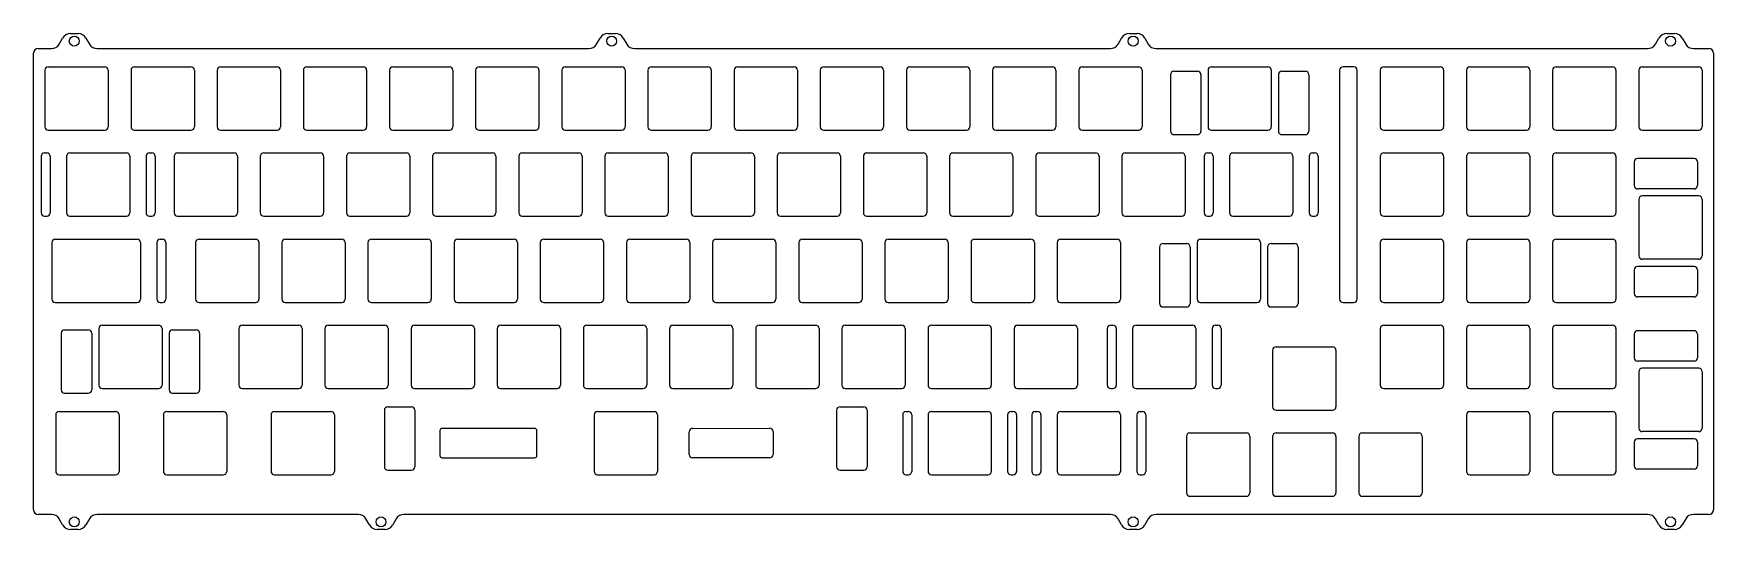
# Model space of a CAD drawing. Header units: millimetres. Extents: x 6 to 378, y -108 to 1.
import ezdxf

# ---------------------------------------------------------------- set-up
doc = ezdxf.new("R2010")
doc.units = ezdxf.units.MM
doc.header["$MEASUREMENT"] = 0

msp = doc.modelspace()

# ---------------------------------------------------------------- linework, layer by layer
for p, q in [((12.15, -0.92), (12.92, 0.41)), ((14.65, 1.41), (16.34, 1.41)), ((18.07, 0.41), (18.84, -0.92)), ((130.97, -0.92), (131.74, 0.41)), ((133.47, 1.41), (135.16, 1.41)), ((136.89, 0.41), (137.66, -0.92)), ((246.28, -0.92), (247.05, 0.41)), ((248.78, 1.41), (250.47, 1.41)), ((252.2, 0.41), (252.97, -0.92)), ((365.1, -0.92), (365.87, 0.41)), ((367.6, 1.41), (369.29, 1.41)), ((371.02, 0.41), (371.79, -0.92)), ((6.49, -103.89), (6.49, -2.92)), ((7.49, -1.92), (10.42, -1.92)), ((20.57, -1.92), (129.24, -1.92)), ((139.39, -1.92), (244.55, -1.92)), ((254.7, -1.92), (363.37, -1.92)), ((373.52, -1.92), (376.92, -1.92)), ((377.92, -2.92), (377.92, -103.89)), ((8.99, -6.68), (8.99, -19.18)), ((9.74, -5.93), (22.24, -5.93)), ((22.99, -6.68), (22.99, -19.18)), ((28.04, -6.68), (28.04, -19.18)), ((28.79, -5.93), (41.29, -5.93)), ((42.04, -6.68), (42.04, -19.18)), ((47.09, -6.68), (47.09, -19.18)), ((47.84, -5.93), (60.34, -5.93)), ((61.09, -6.68), (61.09, -19.18)), ((66.14, -6.68), (66.14, -19.18)), ((66.89, -5.93), (79.39, -5.93)), ((80.14, -6.68), (80.14, -19.18)), ((85.19, -6.68), (85.19, -19.18)), ((85.94, -5.93), (98.44, -5.93)), ((99.19, -6.68), (99.19, -19.18)), ((104.24, -6.68), (104.24, -19.18)), ((104.99, -5.93), (117.49, -5.93)), ((118.24, -6.68), (118.24, -19.18)), ((123.29, -6.68), (123.29, -19.18)), ((124.04, -5.93), (136.54, -5.93)), ((137.29, -6.68), (137.29, -19.18)), ((142.34, -6.68), (142.34, -19.18)), ((143.09, -5.93), (155.59, -5.93)), ((156.34, -6.68), (156.34, -19.18)), ((161.39, -6.68), (161.39, -19.18)), ((162.14, -5.93), (174.64, -5.93)), ((175.39, -6.68), (175.39, -19.18)), ((180.44, -6.68), (180.44, -19.18)), ((181.19, -5.93), (193.69, -5.93)), ((194.44, -6.68), (194.44, -19.18)), ((199.49, -6.68), (199.49, -19.18)), ((200.24, -5.93), (212.74, -5.93)), ((213.49, -6.68), (213.49, -19.18)), ((218.54, -6.68), (218.54, -19.18)), ((219.29, -5.93), (231.79, -5.93)), ((232.54, -6.68), (232.54, -19.18)), ((237.59, -6.68), (237.59, -19.18)), ((238.34, -5.93), (250.84, -5.93)), ((251.59, -6.68), (251.59, -19.18)), ((258.61, -6.93), (263.86, -6.93)), ((266.17, -6.68), (266.17, -19.18)), ((266.92, -5.93), (279.42, -5.93)), ((280.17, -6.68), (280.17, -19.18)), ((282.48, -6.93), (287.73, -6.93)), ((295.27, -6.68), (295.27, -57.28)), ((298.42, -5.93), (296.02, -5.93)), ((299.17, -57.28), (299.17, -6.68)), ((304.27, -6.68), (304.27, -19.18)), ((305.02, -5.93), (317.52, -5.93)), ((318.27, -6.68), (318.27, -19.18)), ((323.32, -6.68), (323.32, -19.18)), ((324.07, -5.93), (336.57, -5.93)), ((337.32, -6.68), (337.32, -19.18)), ((342.37, -6.68), (342.37, -19.18)), ((343.12, -5.93), (355.62, -5.93)), ((356.37, -6.68), (356.37, -19.18)), ((361.42, -6.68), (361.42, -19.18)), ((362.17, -5.93), (374.67, -5.93)), ((375.42, -6.68), (375.42, -19.18)), ((257.86, -7.68), (257.86, -20.18)), ((264.61, -7.68), (264.61, -20.18)), ((281.73, -7.68), (281.73, -20.18)), ((288.48, -7.68), (288.48, -20.18)), ((9.74, -19.93), (22.24, -19.93)), ((28.79, -19.93), (41.29, -19.93)), ((47.84, -19.93), (60.34, -19.93)), ((66.89, -19.93), (79.39, -19.93)), ((85.94, -19.93), (98.44, -19.93)), ((104.99, -19.93), (117.49, -19.93)), ((124.04, -19.93), (136.54, -19.93)), ((143.09, -19.93), (155.59, -19.93)), ((162.14, -19.93), (174.64, -19.93)), ((181.19, -19.93), (193.69, -19.93)), ((200.24, -19.93), (212.74, -19.93)), ((219.29, -19.93), (231.79, -19.93)), ((238.34, -19.93), (250.84, -19.93)), ((258.61, -20.93), (263.86, -20.93)), ((266.92, -19.93), (279.42, -19.93)), ((282.48, -20.93), (287.73, -20.93)), ((305.02, -19.93), (317.52, -19.93)), ((324.07, -19.93), (336.57, -19.93)), ((343.12, -19.93), (355.62, -19.93)), ((362.17, -19.93), (374.67, -19.93)), ((8.16, -25.73), (8.16, -38.23)), ((8.91, -24.98), (9.41, -24.98)), ((10.16, -25.73), (10.16, -38.23)), ((13.76, -25.73), (13.76, -38.23)), ((14.51, -24.98), (27.01, -24.98)), ((27.76, -25.73), (27.76, -38.23)), ((31.36, -25.73), (31.36, -38.23)), ((32.11, -24.98), (32.61, -24.98)), ((33.36, -25.73), (33.36, -38.23)), ((37.57, -25.73), (37.57, -38.23)), ((38.32, -24.98), (50.82, -24.98)), ((51.57, -25.73), (51.57, -38.23)), ((56.62, -25.73), (56.62, -38.23)), ((57.37, -24.98), (69.87, -24.98)), ((70.62, -25.73), (70.62, -38.23)), ((75.67, -25.73), (75.67, -38.23)), ((76.42, -24.98), (88.92, -24.98)), ((89.67, -25.73), (89.67, -38.23)), ((94.72, -25.73), (94.72, -38.23)), ((95.47, -24.98), (107.97, -24.98)), ((108.72, -25.73), (108.72, -38.23)), ((113.77, -25.73), (113.77, -38.23)), ((114.52, -24.98), (127.02, -24.98)), ((127.77, -25.73), (127.77, -38.23)), ((132.82, -25.73), (132.82, -38.23)), ((133.57, -24.98), (146.07, -24.98)), ((146.82, -25.73), (146.82, -38.23)), ((151.87, -25.73), (151.87, -38.23)), ((152.62, -24.98), (165.12, -24.98)), ((165.87, -25.73), (165.87, -38.23)), ((170.92, -25.73), (170.92, -38.23)), ((171.67, -24.98), (184.17, -24.98)), ((184.92, -25.73), (184.92, -38.23)), ((189.97, -25.73), (189.97, -38.23)), ((190.72, -24.98), (203.22, -24.98)), ((203.97, -25.73), (203.97, -38.23)), ((209.02, -25.73), (209.02, -38.23)), ((209.77, -24.98), (222.27, -24.98)), ((223.02, -25.73), (223.02, -38.23)), ((228.07, -25.73), (228.07, -38.23)), ((228.82, -24.98), (241.32, -24.98)), ((242.07, -25.73), (242.07, -38.23)), ((247.12, -25.73), (247.12, -38.23)), ((247.87, -24.98), (260.37, -24.98)), ((261.12, -25.73), (261.12, -38.23)), ((265.33, -25.73), (265.33, -38.23)), ((266.08, -24.98), (266.58, -24.98)), ((267.33, -25.73), (267.33, -38.23)), ((270.93, -25.73), (270.93, -38.23)), ((271.68, -24.98), (284.18, -24.98)), ((284.93, -25.73), (284.93, -38.23)), ((288.53, -25.73), (288.53, -38.23)), ((289.28, -24.98), (289.78, -24.98)), ((290.53, -25.73), (290.53, -38.23)), ((304.27, -25.73), (304.27, -38.23)), ((305.02, -24.98), (317.52, -24.98)), ((318.27, -25.73), (318.27, -38.23)), ((323.32, -25.73), (323.32, -38.23)), ((324.07, -24.98), (336.57, -24.98)), ((337.32, -25.73), (337.32, -38.23)), ((342.37, -25.73), (342.37, -38.23)), ((343.12, -24.98), (355.62, -24.98)), ((356.37, -25.73), (356.37, -38.23)), ((360.42, -26.94), (360.42, -32.19)), ((373.67, -26.19), (361.17, -26.19)), ((374.42, -26.94), (374.42, -32.19)), ((373.67, -32.94), (361.17, -32.94)), ((361.42, -35.25), (361.42, -47.75)), ((374.67, -34.5), (362.17, -34.5)), ((375.42, -35.25), (375.42, -47.75)), ((8.91, -38.98), (9.41, -38.98)), ((14.51, -38.98), (27.01, -38.98)), ((32.11, -38.98), (32.61, -38.98)), ((38.32, -38.98), (50.82, -38.98)), ((57.37, -38.98), (69.87, -38.98)), ((76.42, -38.98), (88.92, -38.98)), ((95.47, -38.98), (107.97, -38.98)), ((114.52, -38.98), (127.02, -38.98)), ((133.57, -38.98), (146.07, -38.98)), ((152.62, -38.98), (165.12, -38.98)), ((171.67, -38.98), (184.17, -38.98)), ((190.72, -38.98), (203.22, -38.98)), ((209.77, -38.98), (222.27, -38.98)), ((228.82, -38.98), (241.32, -38.98)), ((247.87, -38.98), (260.37, -38.98)), ((266.08, -38.98), (266.58, -38.98)), ((271.68, -38.98), (284.18, -38.98)), ((289.28, -38.98), (289.78, -38.98)), ((305.02, -38.98), (317.52, -38.98)), ((324.07, -38.98), (336.57, -38.98)), ((343.12, -38.98), (355.62, -38.98)), ((11.29, -44.03), (24.63, -44.03)), ((16.89, -44.03), (29.39, -44.03)), ((34.49, -44.03), (34.99, -44.03)), ((43.08, -44.03), (55.58, -44.03)), ((62.13, -44.03), (74.63, -44.03)), ((81.18, -44.03), (93.68, -44.03)), ((100.23, -44.03), (112.73, -44.03)), ((119.28, -44.03), (131.78, -44.03)), ((138.33, -44.03), (150.83, -44.03)), ((157.38, -44.03), (169.88, -44.03)), ((176.43, -44.03), (188.93, -44.03)), ((195.48, -44.03), (207.98, -44.03)), ((214.53, -44.03), (227.03, -44.03)), ((233.58, -44.03), (246.08, -44.03)), ((264.54, -44.03), (277.04, -44.03)), ((305.02, -44.03), (317.52, -44.03)), ((324.07, -44.03), (336.57, -44.03)), ((343.12, -44.03), (355.62, -44.03)), ((10.54, -44.78), (10.54, -57.28)), ((30.14, -44.78), (30.14, -57.28)), ((33.74, -44.78), (33.74, -57.28)), ((35.74, -44.78), (35.74, -57.28)), ((42.33, -44.78), (42.33, -57.28)), ((56.33, -44.78), (56.33, -57.28)), ((61.38, -44.78), (61.38, -57.28)), ((75.38, -44.78), (75.38, -57.28)), ((80.43, -44.78), (80.43, -57.28)), ((94.43, -44.78), (94.43, -57.28)), ((99.48, -44.78), (99.48, -57.28)), ((113.48, -44.78), (113.48, -57.28)), ((118.53, -44.78), (118.53, -57.28)), ((132.53, -44.78), (132.53, -57.28)), ((137.58, -44.78), (137.58, -57.28)), ((151.58, -44.78), (151.58, -57.28)), ((156.63, -44.78), (156.63, -57.28)), ((170.63, -44.78), (170.63, -57.28)), ((175.68, -44.78), (175.68, -57.28)), ((189.68, -44.78), (189.68, -57.28)), ((194.73, -44.78), (194.73, -57.28)), ((208.73, -44.78), (208.73, -57.28)), ((213.78, -44.78), (213.78, -57.28)), ((227.78, -44.78), (227.78, -57.28)), ((232.83, -44.78), (232.83, -57.28)), ((246.83, -44.78), (246.83, -57.28)), ((255.47, -45.78), (255.47, -58.28)), ((256.22, -45.03), (261.47, -45.03)), ((262.22, -45.78), (262.22, -58.28)), ((263.79, -44.78), (263.79, -57.28)), ((277.79, -44.78), (277.79, -57.28)), ((279.35, -45.78), (279.35, -58.28)), ((280.1, -45.03), (285.35, -45.03)), ((286.1, -45.78), (286.1, -58.28)), ((304.27, -44.78), (304.27, -57.28)), ((318.27, -44.78), (318.27, -57.28)), ((323.32, -44.78), (323.32, -57.28)), ((337.32, -44.78), (337.32, -57.28)), ((342.37, -44.78), (342.37, -57.28)), ((356.37, -44.78), (356.37, -57.28)), ((360.42, -50.82), (360.42, -56.07)), ((373.67, -50.07), (361.17, -50.07)), ((374.67, -48.5), (362.17, -48.5)), ((374.42, -50.82), (374.42, -56.07)), ((11.29, -58.03), (24.63, -58.03)), ((16.89, -58.03), (29.39, -58.03)), ((34.49, -58.03), (34.99, -58.03)), ((43.08, -58.03), (55.58, -58.03)), ((62.13, -58.03), (74.63, -58.03)), ((81.18, -58.03), (93.68, -58.03)), ((100.23, -58.03), (112.73, -58.03)), ((119.28, -58.03), (131.78, -58.03)), ((138.33, -58.03), (150.83, -58.03)), ((157.38, -58.03), (169.88, -58.03)), ((176.43, -58.03), (188.93, -58.03)), ((195.48, -58.03), (207.98, -58.03)), ((214.53, -58.03), (227.03, -58.03)), ((233.58, -58.03), (246.08, -58.03)), ((256.22, -59.03), (261.47, -59.03)), ((264.54, -58.03), (277.04, -58.03)), ((280.1, -59.03), (285.35, -59.03)), ((296.02, -58.03), (298.42, -58.03)), ((305.02, -58.03), (317.52, -58.03)), ((324.07, -58.03), (336.57, -58.03)), ((343.12, -58.03), (355.62, -58.03)), ((373.67, -56.82), (361.17, -56.82)), ((21.65, -63.08), (34.15, -63.08)), ((52.61, -63.08), (65.11, -63.08)), ((71.66, -63.08), (84.16, -63.08)), ((90.71, -63.08), (103.21, -63.08)), ((109.76, -63.08), (122.26, -63.08)), ((128.81, -63.08), (141.31, -63.08)), ((147.86, -63.08), (160.36, -63.08)), ((166.91, -63.08), (179.41, -63.08)), ((185.96, -63.08), (198.46, -63.08)), ((205.01, -63.08), (217.51, -63.08)), ((224.06, -63.08), (236.56, -63.08)), ((244.65, -63.08), (245.15, -63.08)), ((250.25, -63.08), (262.75, -63.08)), ((267.85, -63.08), (268.35, -63.08)), ((305.02, -63.08), (317.52, -63.08)), ((324.07, -63.08), (336.57, -63.08)), ((343.12, -63.08), (355.62, -63.08)), ((12.59, -64.83), (12.59, -77.33)), ((13.34, -64.08), (18.59, -64.08)), ((19.34, -64.83), (19.34, -77.33)), ((20.9, -63.83), (20.9, -76.33)), ((34.9, -63.83), (34.9, -76.33)), ((36.46, -64.83), (36.46, -77.33)), ((37.21, -64.08), (42.46, -64.08)), ((43.21, -64.83), (43.21, -77.33)), ((51.86, -63.83), (51.86, -76.33)), ((65.86, -63.83), (65.86, -76.33)), ((70.91, -63.83), (70.91, -76.33)), ((84.91, -63.83), (84.91, -76.33)), ((89.96, -63.83), (89.96, -76.33)), ((103.96, -63.83), (103.96, -76.33)), ((109.01, -63.83), (109.01, -76.33)), ((123.01, -63.83), (123.01, -76.33)), ((128.06, -63.83), (128.06, -76.33)), ((142.06, -63.83), (142.06, -76.33)), ((147.11, -63.83), (147.11, -76.33)), ((161.11, -63.83), (161.11, -76.33)), ((166.16, -63.83), (166.16, -76.33)), ((180.16, -63.83), (180.16, -76.33)), ((185.21, -63.83), (185.21, -76.33)), ((199.21, -63.83), (199.21, -76.33)), ((204.26, -63.83), (204.26, -76.33)), ((218.26, -63.83), (218.26, -76.33)), ((223.31, -63.83), (223.31, -76.33)), ((237.31, -63.83), (237.31, -76.33)), ((243.9, -63.83), (243.9, -76.33)), ((245.9, -63.83), (245.9, -76.33)), ((249.5, -63.83), (249.5, -76.33)), ((263.5, -63.83), (263.5, -76.33)), ((267.1, -63.83), (267.1, -76.33)), ((269.1, -63.83), (269.1, -76.33)), ((304.27, -63.83), (304.27, -76.33)), ((318.27, -63.83), (318.27, -76.33)), ((323.32, -63.83), (323.32, -76.33)), ((337.32, -63.83), (337.32, -76.33)), ((342.37, -63.83), (342.37, -76.33)), ((356.37, -63.83), (356.37, -76.33)), ((360.42, -65.04), (360.42, -70.29)), ((373.67, -64.29), (361.17, -64.29)), ((374.42, -65.04), (374.42, -70.29)), ((280.46, -68.59), (280.46, -81.09)), ((281.21, -67.84), (293.71, -67.84)), ((294.46, -68.59), (294.46, -81.09)), ((373.67, -71.04), (361.17, -71.04)), ((361.42, -73.35), (361.42, -85.85)), ((374.67, -72.6), (362.17, -72.6)), ((375.42, -73.35), (375.42, -85.85)), ((21.65, -77.08), (34.15, -77.08)), ((52.61, -77.08), (65.11, -77.08)), ((71.66, -77.08), (84.16, -77.08)), ((90.71, -77.08), (103.21, -77.08)), ((109.76, -77.08), (122.26, -77.08)), ((128.81, -77.08), (141.31, -77.08)), ((147.86, -77.08), (160.36, -77.08)), ((166.91, -77.08), (179.41, -77.08)), ((185.96, -77.08), (198.46, -77.08)), ((205.01, -77.08), (217.51, -77.08)), ((224.06, -77.08), (236.56, -77.08)), ((244.65, -77.08), (245.15, -77.08)), ((250.25, -77.08), (262.75, -77.08)), ((267.85, -77.08), (268.35, -77.08)), ((305.02, -77.08), (317.52, -77.08)), ((324.07, -77.08), (336.57, -77.08)), ((343.12, -77.08), (355.62, -77.08)), ((13.34, -78.08), (18.59, -78.08)), ((37.21, -78.08), (42.46, -78.08)), ((84.81, -81.13), (90.06, -81.13)), ((184.81, -81.13), (190.06, -81.13)), ((11.38, -82.88), (11.38, -95.38)), ((12.13, -82.13), (24.63, -82.13)), ((25.38, -82.88), (25.38, -95.38)), ((35.19, -82.88), (35.19, -95.38)), ((35.94, -82.13), (48.44, -82.13)), ((49.19, -82.88), (49.19, -95.38)), ((59, -82.88), (59, -95.38)), ((59.75, -82.13), (72.25, -82.13)), ((73, -82.88), (73, -95.38)), ((84.06, -81.88), (84.06, -94.38)), ((90.81, -81.88), (90.81, -94.38)), ((130.44, -82.88), (130.44, -95.38)), ((131.19, -82.13), (143.69, -82.13)), ((144.44, -82.88), (144.44, -95.38)), ((184.06, -81.88), (184.06, -94.38)), ((190.81, -81.88), (190.81, -94.38)), ((198.66, -82.88), (198.66, -95.38)), ((199.41, -82.13), (199.91, -82.13)), ((200.66, -82.88), (200.66, -95.38)), ((204.26, -82.88), (204.26, -95.38)), ((205.01, -82.13), (217.51, -82.13)), ((218.26, -82.88), (218.26, -95.38)), ((221.86, -82.88), (221.86, -95.38)), ((222.61, -82.13), (223.11, -82.13)), ((223.86, -82.88), (223.86, -95.38)), ((227.23, -82.88), (227.23, -95.38)), ((227.98, -82.13), (228.48, -82.13)), ((229.23, -82.88), (229.23, -95.38)), ((232.83, -82.88), (232.83, -95.38)), ((233.58, -82.13), (246.08, -82.13)), ((246.83, -82.88), (246.83, -95.38)), ((250.43, -82.88), (250.43, -95.38)), ((251.18, -82.13), (251.68, -82.13)), ((252.43, -82.88), (252.43, -95.38)), ((281.21, -81.84), (293.71, -81.84)), ((323.32, -82.88), (323.32, -95.38)), ((324.07, -82.13), (336.57, -82.13)), ((337.32, -82.88), (337.32, -95.38)), ((342.37, -82.88), (342.37, -95.38)), ((343.12, -82.13), (355.62, -82.13)), ((356.37, -82.88), (356.37, -95.38)), ((151.44, -91.63), (151.44, -86.63)), ((152.19, -85.88), (169.24, -85.84)), ((169.99, -86.59), (169.99, -91.63)), ((261.41, -87.64), (261.41, -100.14)), ((262.16, -86.89), (274.66, -86.89)), ((275.41, -87.64), (275.41, -100.14)), ((280.46, -87.64), (280.46, -100.14)), ((281.21, -86.89), (293.71, -86.89)), ((294.46, -87.64), (294.46, -100.14)), ((299.51, -87.64), (299.51, -100.14)), ((300.26, -86.89), (312.76, -86.89)), ((313.51, -87.64), (313.51, -100.14)), ((360.42, -88.92), (360.42, -94.17)), ((373.67, -88.17), (361.17, -88.17)), ((374.67, -86.6), (362.17, -86.6)), ((374.42, -88.92), (374.42, -94.17)), ((169.24, -92.38), (152.19, -92.38)), ((12.13, -96.13), (24.63, -96.13)), ((35.94, -96.13), (48.44, -96.13)), ((59.75, -96.13), (72.25, -96.13)), ((84.81, -95.13), (90.06, -95.13)), ((131.19, -96.13), (143.69, -96.13)), ((184.81, -95.13), (190.06, -95.13)), ((199.41, -96.13), (199.91, -96.13)), ((205.01, -96.13), (217.51, -96.13)), ((222.61, -96.13), (223.11, -96.13)), ((227.98, -96.13), (228.48, -96.13)), ((233.58, -96.13), (246.08, -96.13)), ((251.18, -96.13), (251.68, -96.13)), ((324.07, -96.13), (336.57, -96.13)), ((343.12, -96.13), (355.62, -96.13)), ((373.67, -94.92), (361.17, -94.92)), ((262.16, -100.89), (274.66, -100.89)), ((281.21, -100.89), (293.71, -100.89)), ((300.26, -100.89), (312.76, -100.89)), ((10.42, -104.89), (7.49, -104.89)), ((12.92, -107.22), (12.15, -105.89)), ((18.84, -105.89), (18.07, -107.22)), ((78.24, -104.89), (20.57, -104.89)), ((80.74, -107.22), (79.97, -105.89)), ((86.66, -105.89), (85.89, -107.22)), ((244.55, -104.89), (88.39, -104.89)), ((247.05, -107.22), (246.28, -105.89)), ((252.97, -105.89), (252.2, -107.22)), ((363.37, -104.89), (254.7, -104.89)), ((365.87, -107.22), (365.1, -105.89)), ((371.79, -105.89), (371.02, -107.22)), ((376.92, -104.89), (373.52, -104.89)), ((16.34, -108.22), (14.65, -108.22)), ((84.16, -108.22), (82.47, -108.22)), ((250.47, -108.22), (248.78, -108.22)), ((369.29, -108.22), (367.6, -108.22))]:
    msp.add_line(p, q)
msp.add_lwpolyline([(96.33, -86.38), (96.33, -91.88, 0.414214), (96.83, -92.38), (117.27, -92.38, 0.414214), (117.77, -91.88), (117.77, -86.38, 0.414214), (117.27, -85.88), (96.83, -85.88, 0.414214)], format="xyb", close=True)
for centre in [(15.49, -0.26), (134.31, -0.26), (249.62, -0.26), (368.44, -0.26), (15.49, -106.55), (83.31, -106.55), (249.62, -106.55), (368.44, -106.55)]:
    msp.add_circle(centre, 1.1)
for centre, radius, start, end in [((14.65, -0.59), 2, 90, 150), ((16.34, -0.59), 2, 30, 90), ((133.47, -0.59), 2, 90, 150), ((135.16, -0.59), 2, 30, 90), ((248.78, -0.59), 2, 90, 150), ((250.47, -0.59), 2, 30, 90), ((367.6, -0.59), 2, 90, 150), ((369.29, -0.59), 2, 30, 90), ((7.49, -2.92), 1, 90, 180), ((10.42, 0.08), 2, 270, 330), ((20.57, 0.08), 2, 210, 270), ((129.24, 0.08), 2, 270, 330), ((139.39, 0.08), 2, 210, 270), ((244.55, 0.08), 2, 270, 330), ((254.7, 0.08), 2, 210, 270), ((363.37, 0.08), 2, 270, 330), ((373.52, 0.08), 2, 210, 270), ((376.92, -2.92), 1, 0, 90), ((9.74, -6.68), 0.75, 90, 180), ((22.24, -6.68), 0.75, 0, 90), ((28.79, -6.68), 0.75, 90, 180), ((41.29, -6.68), 0.75, 0, 90), ((47.84, -6.68), 0.75, 90, 180), ((60.34, -6.68), 0.75, 0, 90), ((66.89, -6.68), 0.75, 90, 180), ((79.39, -6.68), 0.75, 0, 90), ((85.94, -6.68), 0.75, 90, 180), ((98.44, -6.68), 0.75, 0, 90), ((104.99, -6.68), 0.75, 90, 180), ((117.49, -6.68), 0.75, 0, 90), ((124.04, -6.68), 0.75, 90, 180), ((136.54, -6.68), 0.75, 0, 90), ((143.09, -6.68), 0.75, 90, 180), ((155.59, -6.68), 0.75, 0, 90), ((162.14, -6.68), 0.75, 90, 180), ((174.64, -6.68), 0.75, 0, 90), ((181.19, -6.68), 0.75, 90, 180), ((193.69, -6.68), 0.75, 0, 90), ((200.24, -6.68), 0.75, 90, 180), ((212.74, -6.68), 0.75, 0, 90), ((219.29, -6.68), 0.75, 90, 180), ((231.79, -6.68), 0.75, 0, 90), ((238.34, -6.68), 0.75, 90, 180), ((250.84, -6.68), 0.75, 0, 90), ((258.61, -7.68), 0.75, 90, 180), ((263.86, -7.68), 0.75, 0, 90), ((266.92, -6.68), 0.75, 90, 180), ((279.42, -6.68), 0.75, 0, 90), ((282.48, -7.68), 0.75, 90, 180), ((287.73, -7.68), 0.75, 0, 90), ((296.02, -6.68), 0.75, 90, 180), ((298.42, -6.68), 0.75, 0, 90), ((305.02, -6.68), 0.75, 90, 180), ((317.52, -6.68), 0.75, 0, 90), ((324.07, -6.68), 0.75, 90, 180), ((336.57, -6.68), 0.75, 0, 90), ((343.12, -6.68), 0.75, 90, 180), ((355.62, -6.68), 0.75, 0, 90), ((362.17, -6.68), 0.75, 90, 180), ((374.67, -6.68), 0.75, 0, 90), ((9.74, -19.18), 0.75, 180, 270), ((22.24, -19.18), 0.75, 270, 0), ((28.79, -19.18), 0.75, 180, 270), ((41.29, -19.18), 0.75, 270, 0), ((47.84, -19.18), 0.75, 180, 270), ((60.34, -19.18), 0.75, 270, 0), ((66.89, -19.18), 0.75, 180, 270), ((79.39, -19.18), 0.75, 270, 0), ((85.94, -19.18), 0.75, 180, 270), ((98.44, -19.18), 0.75, 270, 0), ((104.99, -19.18), 0.75, 180, 270), ((117.49, -19.18), 0.75, 270, 0), ((124.04, -19.18), 0.75, 180, 270), ((136.54, -19.18), 0.75, 270, 0), ((143.09, -19.18), 0.75, 180, 270), ((155.59, -19.18), 0.75, 270, 0), ((162.14, -19.18), 0.75, 180, 270), ((174.64, -19.18), 0.75, 270, 0), ((181.19, -19.18), 0.75, 180, 270), ((193.69, -19.18), 0.75, 270, 0), ((200.24, -19.18), 0.75, 180, 270), ((212.74, -19.18), 0.75, 270, 0), ((219.29, -19.18), 0.75, 180, 270), ((231.79, -19.18), 0.75, 270, 0), ((238.34, -19.18), 0.75, 180, 270), ((250.84, -19.18), 0.75, 270, 0), ((258.61, -20.18), 0.75, 180, 270), ((263.86, -20.18), 0.75, 270, 0), ((266.92, -19.18), 0.75, 180, 270), ((279.42, -19.18), 0.75, 270, 0), ((282.48, -20.18), 0.75, 180, 270), ((287.73, -20.18), 0.75, 270, 0), ((305.02, -19.18), 0.75, 180, 270), ((317.52, -19.18), 0.75, 270, 0), ((324.07, -19.18), 0.75, 180, 270), ((336.57, -19.18), 0.75, 270, 0), ((343.12, -19.18), 0.75, 180, 270), ((355.62, -19.18), 0.75, 270, 0), ((362.17, -19.18), 0.75, 180, 270), ((374.67, -19.18), 0.75, 270, 0), ((8.91, -25.73), 0.75, 90, 180), ((9.41, -25.73), 0.75, 0, 90), ((14.51, -25.73), 0.75, 90, 180), ((27.01, -25.73), 0.75, 0, 90), ((32.11, -25.73), 0.75, 90, 180), ((32.61, -25.73), 0.75, 0, 90), ((38.32, -25.73), 0.75, 90, 180), ((50.82, -25.73), 0.75, 0, 90), ((57.37, -25.73), 0.75, 90, 180), ((69.87, -25.73), 0.75, 0, 90), ((76.42, -25.73), 0.75, 90, 180), ((88.92, -25.73), 0.75, 0, 90), ((95.47, -25.73), 0.75, 90, 180), ((107.97, -25.73), 0.75, 0, 90), ((114.52, -25.73), 0.75, 90, 180), ((127.02, -25.73), 0.75, 0, 90), ((133.57, -25.73), 0.75, 90, 180), ((146.07, -25.73), 0.75, 0, 90), ((152.62, -25.73), 0.75, 90, 180), ((165.12, -25.73), 0.75, 0, 90), ((171.67, -25.73), 0.75, 90, 180), ((184.17, -25.73), 0.75, 0, 90), ((190.72, -25.73), 0.75, 90, 180), ((203.22, -25.73), 0.75, 0, 90), ((209.77, -25.73), 0.75, 90, 180), ((222.27, -25.73), 0.75, 0, 90), ((228.82, -25.73), 0.75, 90, 180), ((241.32, -25.73), 0.75, 0, 90), ((247.87, -25.73), 0.75, 90, 180), ((260.37, -25.73), 0.75, 0, 90), ((266.08, -25.73), 0.75, 90, 180), ((266.58, -25.73), 0.75, 0, 90), ((271.68, -25.73), 0.75, 90, 180), ((284.18, -25.73), 0.75, 0, 90), ((289.28, -25.73), 0.75, 90, 180), ((289.78, -25.73), 0.75, 0, 90), ((305.02, -25.73), 0.75, 90, 180), ((317.52, -25.73), 0.75, 0, 90), ((324.07, -25.73), 0.75, 90, 180), ((336.57, -25.73), 0.75, 0, 90), ((343.12, -25.73), 0.75, 90, 180), ((355.62, -25.73), 0.75, 0, 90), ((361.17, -26.94), 0.75, 90, 180), ((373.67, -26.94), 0.75, 0, 90), ((361.17, -32.19), 0.75, 180, 270), ((373.67, -32.19), 0.75, 270, 0), ((362.17, -35.25), 0.75, 90, 180), ((374.67, -35.25), 0.75, 0, 90), ((8.91, -38.23), 0.75, 180, 270), ((9.41, -38.23), 0.75, 270, 0), ((14.51, -38.23), 0.75, 180, 270), ((27.01, -38.23), 0.75, 270, 0), ((32.11, -38.23), 0.75, 180, 270), ((32.61, -38.23), 0.75, 270, 0), ((38.32, -38.23), 0.75, 180, 270), ((50.82, -38.23), 0.75, 270, 0), ((57.37, -38.23), 0.75, 180, 270), ((69.87, -38.23), 0.75, 270, 0), ((76.42, -38.23), 0.75, 180, 270), ((88.92, -38.23), 0.75, 270, 0), ((95.47, -38.23), 0.75, 180, 270), ((107.97, -38.23), 0.75, 270, 0), ((114.52, -38.23), 0.75, 180, 270), ((127.02, -38.23), 0.75, 270, 0), ((133.57, -38.23), 0.75, 180, 270), ((146.07, -38.23), 0.75, 270, 0), ((152.62, -38.23), 0.75, 180, 270), ((165.12, -38.23), 0.75, 270, 0), ((171.67, -38.23), 0.75, 180, 270), ((184.17, -38.23), 0.75, 270, 0), ((190.72, -38.23), 0.75, 180, 270), ((203.22, -38.23), 0.75, 270, 0), ((209.77, -38.23), 0.75, 180, 270), ((222.27, -38.23), 0.75, 270, 0), ((228.82, -38.23), 0.75, 180, 270), ((241.32, -38.23), 0.75, 270, 0), ((247.87, -38.23), 0.75, 180, 270), ((260.37, -38.23), 0.75, 270, 0), ((266.08, -38.23), 0.75, 180, 270), ((266.58, -38.23), 0.75, 270, 0), ((271.68, -38.23), 0.75, 180, 270), ((284.18, -38.23), 0.75, 270, 0), ((289.28, -38.23), 0.75, 180, 270), ((289.78, -38.23), 0.75, 270, 0), ((305.02, -38.23), 0.75, 180, 270), ((317.52, -38.23), 0.75, 270, 0), ((324.07, -38.23), 0.75, 180, 270), ((336.57, -38.23), 0.75, 270, 0), ((343.12, -38.23), 0.75, 180, 270), ((355.62, -38.23), 0.75, 270, 0), ((11.29, -44.78), 0.75, 90, 180), ((29.39, -44.78), 0.75, 0, 90), ((34.49, -44.78), 0.75, 90, 180), ((34.99, -44.78), 0.75, 0, 90), ((43.08, -44.78), 0.75, 90, 180), ((55.58, -44.78), 0.75, 0, 90), ((62.13, -44.78), 0.75, 90, 180), ((74.63, -44.78), 0.75, 0, 90), ((81.18, -44.78), 0.75, 90, 180), ((93.68, -44.78), 0.75, 0, 90), ((100.23, -44.78), 0.75, 90, 180), ((112.73, -44.78), 0.75, 0, 90), ((119.28, -44.78), 0.75, 90, 180), ((131.78, -44.78), 0.75, 0, 90), ((138.33, -44.78), 0.75, 90, 180), ((150.83, -44.78), 0.75, 0, 90), ((157.38, -44.78), 0.75, 90, 180), ((169.88, -44.78), 0.75, 0, 90), ((176.43, -44.78), 0.75, 90, 180), ((188.93, -44.78), 0.75, 0, 90), ((195.48, -44.78), 0.75, 90, 180), ((207.98, -44.78), 0.75, 0, 90), ((214.53, -44.78), 0.75, 90, 180), ((227.03, -44.78), 0.75, 0, 90), ((233.58, -44.78), 0.75, 90, 180), ((246.08, -44.78), 0.75, 0, 90), ((264.54, -44.78), 0.75, 90, 180), ((277.04, -44.78), 0.75, 0, 90), ((305.02, -44.78), 0.75, 90, 180), ((317.52, -44.78), 0.75, 0, 90), ((324.07, -44.78), 0.75, 90, 180), ((336.57, -44.78), 0.75, 0, 90), ((343.12, -44.78), 0.75, 90, 180), ((355.62, -44.78), 0.75, 0, 90), ((256.22, -45.78), 0.75, 90, 180), ((261.47, -45.78), 0.75, 0, 90), ((280.1, -45.78), 0.75, 90, 180), ((285.35, -45.78), 0.75, 0, 90), ((362.17, -47.75), 0.75, 180, 270), ((374.67, -47.75), 0.75, 270, 0), ((361.17, -50.82), 0.75, 90, 180), ((373.67, -50.82), 0.75, 0, 90), ((11.29, -57.28), 0.75, 180, 270), ((29.39, -57.28), 0.75, 270, 0), ((34.49, -57.28), 0.75, 180, 270), ((34.99, -57.28), 0.75, 270, 0), ((43.08, -57.28), 0.75, 180, 270), ((55.58, -57.28), 0.75, 270, 0), ((62.13, -57.28), 0.75, 180, 270), ((74.63, -57.28), 0.75, 270, 0), ((81.18, -57.28), 0.75, 180, 270), ((93.68, -57.28), 0.75, 270, 0), ((100.23, -57.28), 0.75, 180, 270), ((112.73, -57.28), 0.75, 270, 0), ((119.28, -57.28), 0.75, 180, 270), ((131.78, -57.28), 0.75, 270, 0), ((138.33, -57.28), 0.75, 180, 270), ((150.83, -57.28), 0.75, 270, 0), ((157.38, -57.28), 0.75, 180, 270), ((169.88, -57.28), 0.75, 270, 0), ((176.43, -57.28), 0.75, 180, 270), ((188.93, -57.28), 0.75, 270, 0), ((195.48, -57.28), 0.75, 180, 270), ((207.98, -57.28), 0.75, 270, 0), ((214.53, -57.28), 0.75, 180, 270), ((227.03, -57.28), 0.75, 270, 0), ((233.58, -57.28), 0.75, 180, 270), ((246.08, -57.28), 0.75, 270, 0), ((256.22, -58.28), 0.75, 180, 270), ((261.47, -58.28), 0.75, 270, 0), ((264.54, -57.28), 0.75, 180, 270), ((277.04, -57.28), 0.75, 270, 0), ((280.1, -58.28), 0.75, 180, 270), ((285.35, -58.28), 0.75, 270, 0), ((296.02, -57.28), 0.75, 180, 270), ((298.42, -57.28), 0.75, 270, 0), ((305.02, -57.28), 0.75, 180, 270), ((317.52, -57.28), 0.75, 270, 0), ((324.07, -57.28), 0.75, 180, 270), ((336.57, -57.28), 0.75, 270, 0), ((343.12, -57.28), 0.75, 180, 270), ((355.62, -57.28), 0.75, 270, 0), ((361.17, -56.07), 0.75, 180, 270), ((373.67, -56.07), 0.75, 270, 0), ((21.65, -63.83), 0.75, 90, 180), ((34.15, -63.83), 0.75, 0, 90), ((52.61, -63.83), 0.75, 90, 180), ((65.11, -63.83), 0.75, 0, 90), ((71.66, -63.83), 0.75, 90, 180), ((84.16, -63.83), 0.75, 0, 90), ((90.71, -63.83), 0.75, 90, 180), ((103.21, -63.83), 0.75, 0, 90), ((109.76, -63.83), 0.75, 90, 180), ((122.26, -63.83), 0.75, 0, 90), ((128.81, -63.83), 0.75, 90, 180), ((141.31, -63.83), 0.75, 0, 90), ((147.86, -63.83), 0.75, 90, 180), ((160.36, -63.83), 0.75, 0, 90), ((166.91, -63.83), 0.75, 90, 180), ((179.41, -63.83), 0.75, 0, 90), ((185.96, -63.83), 0.75, 90, 180), ((198.46, -63.83), 0.75, 0, 90), ((205.01, -63.83), 0.75, 90, 180), ((217.51, -63.83), 0.75, 0, 90), ((224.06, -63.83), 0.75, 90, 180), ((236.56, -63.83), 0.75, 0, 90), ((244.65, -63.83), 0.75, 90, 180), ((245.15, -63.83), 0.75, 0, 90), ((250.25, -63.83), 0.75, 90, 180), ((262.75, -63.83), 0.75, 0, 90), ((267.85, -63.83), 0.75, 90, 180), ((268.35, -63.83), 0.75, 0, 90), ((305.02, -63.83), 0.75, 90, 180), ((317.52, -63.83), 0.75, 0, 90), ((324.07, -63.83), 0.75, 90, 180), ((336.57, -63.83), 0.75, 0, 90), ((343.12, -63.83), 0.75, 90, 180), ((355.62, -63.83), 0.75, 0, 90), ((13.34, -64.83), 0.75, 90, 180), ((18.59, -64.83), 0.75, 0, 90), ((37.21, -64.83), 0.75, 90, 180), ((42.46, -64.83), 0.75, 0, 90), ((361.17, -65.04), 0.75, 90, 180), ((373.67, -65.04), 0.75, 0, 90), ((281.21, -68.59), 0.75, 90, 180), ((293.71, -68.59), 0.75, 0, 90), ((361.17, -70.29), 0.75, 180, 270), ((373.67, -70.29), 0.75, 270, 0), ((362.17, -73.35), 0.75, 90, 180), ((374.67, -73.35), 0.75, 0, 90), ((13.34, -77.33), 0.75, 180, 270), ((18.59, -77.33), 0.75, 270, 0), ((21.65, -76.33), 0.75, 180, 270), ((34.15, -76.33), 0.75, 270, 0), ((37.21, -77.33), 0.75, 180, 270), ((42.46, -77.33), 0.75, 270, 0), ((52.61, -76.33), 0.75, 180, 270), ((65.11, -76.33), 0.75, 270, 0), ((71.66, -76.33), 0.75, 180, 270), ((84.16, -76.33), 0.75, 270, 0), ((90.71, -76.33), 0.75, 180, 270), ((103.21, -76.33), 0.75, 270, 0), ((109.76, -76.33), 0.75, 180, 270), ((122.26, -76.33), 0.75, 270, 0), ((128.81, -76.33), 0.75, 180, 270), ((141.31, -76.33), 0.75, 270, 0), ((147.86, -76.33), 0.75, 180, 270), ((160.36, -76.33), 0.75, 270, 0), ((166.91, -76.33), 0.75, 180, 270), ((179.41, -76.33), 0.75, 270, 0), ((185.96, -76.33), 0.75, 180, 270), ((198.46, -76.33), 0.75, 270, 0), ((205.01, -76.33), 0.75, 180, 270), ((217.51, -76.33), 0.75, 270, 0), ((224.06, -76.33), 0.75, 180, 270), ((236.56, -76.33), 0.75, 270, 0), ((244.65, -76.33), 0.75, 180, 270), ((245.15, -76.33), 0.75, 270, 0), ((250.25, -76.33), 0.75, 180, 270), ((262.75, -76.33), 0.75, 270, 0), ((267.85, -76.33), 0.75, 180, 270), ((268.35, -76.33), 0.75, 270, 0), ((305.02, -76.33), 0.75, 180, 270), ((317.52, -76.33), 0.75, 270, 0), ((324.07, -76.33), 0.75, 180, 270), ((336.57, -76.33), 0.75, 270, 0), ((343.12, -76.33), 0.75, 180, 270), ((355.62, -76.33), 0.75, 270, 0), ((84.81, -81.88), 0.75, 90, 180), ((90.06, -81.88), 0.75, 0, 90), ((184.81, -81.88), 0.75, 90, 180), ((190.06, -81.88), 0.75, 0, 90), ((281.21, -81.09), 0.75, 180, 270), ((293.71, -81.09), 0.75, 270, 0), ((12.13, -82.88), 0.75, 90, 180), ((24.63, -82.88), 0.75, 0, 90), ((35.94, -82.88), 0.75, 90, 180), ((48.44, -82.88), 0.75, 0, 90), ((59.75, -82.88), 0.75, 90, 180), ((72.25, -82.88), 0.75, 0, 90), ((131.19, -82.88), 0.75, 90, 180), ((143.69, -82.88), 0.75, 0, 90), ((199.41, -82.88), 0.75, 90, 180), ((199.91, -82.88), 0.75, 0, 90), ((205.01, -82.88), 0.75, 90, 180), ((217.51, -82.88), 0.75, 0, 90), ((222.61, -82.88), 0.75, 90, 180), ((223.11, -82.88), 0.75, 0, 90), ((227.98, -82.88), 0.75, 90, 180), ((228.48, -82.88), 0.75, 0, 90), ((233.58, -82.88), 0.75, 90, 180), ((246.08, -82.88), 0.75, 0, 90), ((251.18, -82.88), 0.75, 90, 180), ((251.68, -82.88), 0.75, 0, 90), ((324.07, -82.88), 0.75, 90, 180), ((336.57, -82.88), 0.75, 0, 90), ((343.12, -82.88), 0.75, 90, 180), ((355.62, -82.88), 0.75, 0, 90), ((152.19, -86.63), 0.75, 90.1395, 180), ((169.24, -86.59), 0.75, 0, 90.1395), ((262.16, -87.64), 0.75, 90, 180), ((274.66, -87.64), 0.75, 0, 90), ((281.21, -87.64), 0.75, 90, 180), ((293.71, -87.64), 0.75, 0, 90), ((300.26, -87.64), 0.75, 90, 180), ((312.76, -87.64), 0.75, 0, 90), ((361.17, -88.92), 0.75, 90, 180), ((362.17, -85.85), 0.75, 180, 270), ((373.67, -88.92), 0.75, 0, 90), ((374.67, -85.85), 0.75, 270, 0), ((152.19, -91.63), 0.75, 180, 270), ((169.24, -91.63), 0.75, 270, 0), ((12.13, -95.38), 0.75, 180, 270), ((24.63, -95.38), 0.75, 270, 0), ((35.94, -95.38), 0.75, 180, 270), ((48.44, -95.38), 0.75, 270, 0), ((59.75, -95.38), 0.75, 180, 270), ((72.25, -95.38), 0.75, 270, 0), ((84.81, -94.38), 0.75, 180, 270), ((90.06, -94.38), 0.75, 270, 0), ((131.19, -95.38), 0.75, 180, 270), ((143.69, -95.38), 0.75, 270, 0), ((184.81, -94.38), 0.75, 180, 270), ((190.06, -94.38), 0.75, 270, 0), ((199.41, -95.38), 0.75, 180, 270), ((199.91, -95.38), 0.75, 270, 0), ((205.01, -95.38), 0.75, 180, 270), ((217.51, -95.38), 0.75, 270, 0), ((222.61, -95.38), 0.75, 180, 270), ((223.11, -95.38), 0.75, 270, 0), ((227.98, -95.38), 0.75, 180, 270), ((228.48, -95.38), 0.75, 270, 0), ((233.58, -95.38), 0.75, 180, 270), ((246.08, -95.38), 0.75, 270, 0), ((251.18, -95.38), 0.75, 180, 270), ((251.68, -95.38), 0.75, 270, 0), ((324.07, -95.38), 0.75, 180, 270), ((336.57, -95.38), 0.75, 270, 0), ((343.12, -95.38), 0.75, 180, 270), ((355.62, -95.38), 0.75, 270, 0), ((361.17, -94.17), 0.75, 180, 270), ((373.67, -94.17), 0.75, 270, 0), ((262.16, -100.14), 0.75, 180, 270), ((274.66, -100.14), 0.75, 270, 0), ((281.21, -100.14), 0.75, 180, 270), ((293.71, -100.14), 0.75, 270, 0), ((300.26, -100.14), 0.75, 180, 270), ((312.76, -100.14), 0.75, 270, 0), ((7.49, -103.89), 1, 180, 270), ((376.92, -103.89), 1, 270, 360), ((10.42, -106.89), 2, 30, 90), ((14.65, -106.22), 2, 210, 270), ((16.34, -106.22), 2, 270, 330), ((20.57, -106.89), 2, 90, 150), ((78.24, -106.89), 2, 30, 90), ((82.47, -106.22), 2, 210, 270), ((84.16, -106.22), 2, 270, 330), ((88.39, -106.89), 2, 90, 150), ((244.55, -106.89), 2, 30, 90), ((248.78, -106.22), 2, 210, 270), ((250.47, -106.22), 2, 270, 330), ((254.7, -106.89), 2, 90, 150), ((363.37, -106.89), 2, 30, 90), ((367.6, -106.22), 2, 210, 270), ((369.29, -106.22), 2, 270, 330), ((373.52, -106.89), 2, 90, 150)]:
    msp.add_arc(centre, radius, start, end)

doc.saveas('drawing.dxf')
